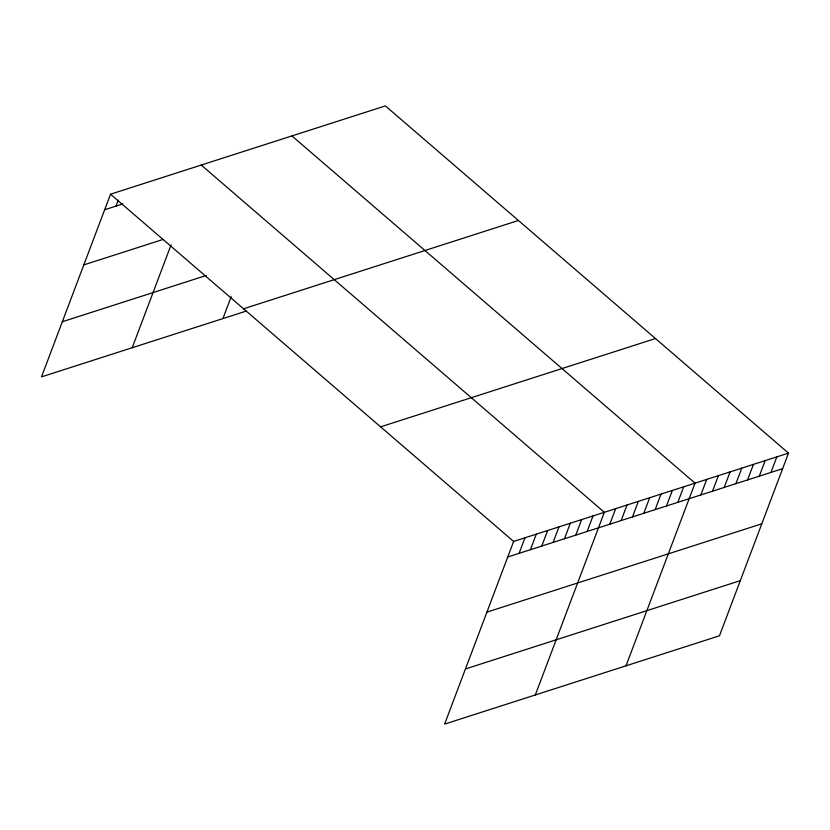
<?xml version="1.0" encoding="UTF-8"?>
<svg xmlns="http://www.w3.org/2000/svg" width="830" height="830" viewBox="0 0 830 830"><rect width="100%" height="100%" fill="white"/><g stroke="black" fill="none" stroke-linecap="round" stroke-linejoin="round"><path stroke-width="1.25" d="M788.5 453.128L513.635 541.44L444.61 724.102L719.475 635.79L788.5 453.128L385.39 105.898L110.525 194.21L41.5 376.872L246.282 311.084M115.993 206.11L118.244 200.134M132.209 347.729L171.084 244.85M222.917 318.596L231.165 296.756M519.092 553.33L524.975 537.788M530.432 549.688L536.304 534.147M541.772 546.047L547.644 530.505M553.112 542.405L558.984 526.863M564.452 538.763L570.324 523.222M575.792 535.122L581.664 519.58M587.132 531.48L593.004 515.938M535.319 694.959L604.333 512.297L201.234 165.066M609.801 524.197L615.673 508.645M621.141 520.545L627.013 505.003M632.481 516.903L638.353 501.362M643.821 513.262L649.693 497.72M655.161 509.62L661.033 494.078M666.5 505.978L672.373 490.437M677.83 502.337L683.702 486.795M626.017 665.816L695.042 483.153L291.942 135.923M700.852 494.939L706.724 479.398M712.534 491.184L718.407 475.642M724.216 487.428L730.089 471.886M735.899 483.683L741.771 468.141M747.581 479.927L753.453 464.385M759.263 476.171L765.136 460.629M770.946 472.415L776.818 456.874M104.653 209.751L122.788 203.921M83.809 264.905L163.178 239.403M62.343 321.729L206.338 275.456M243.553 308.791L518.418 220.479M380.607 426.848L655.472 338.536M507.763 556.982L782.628 468.67M486.92 612.125L761.784 523.813M465.443 668.949L740.318 580.637M110.525 194.21L513.635 541.44"/></g></svg>
